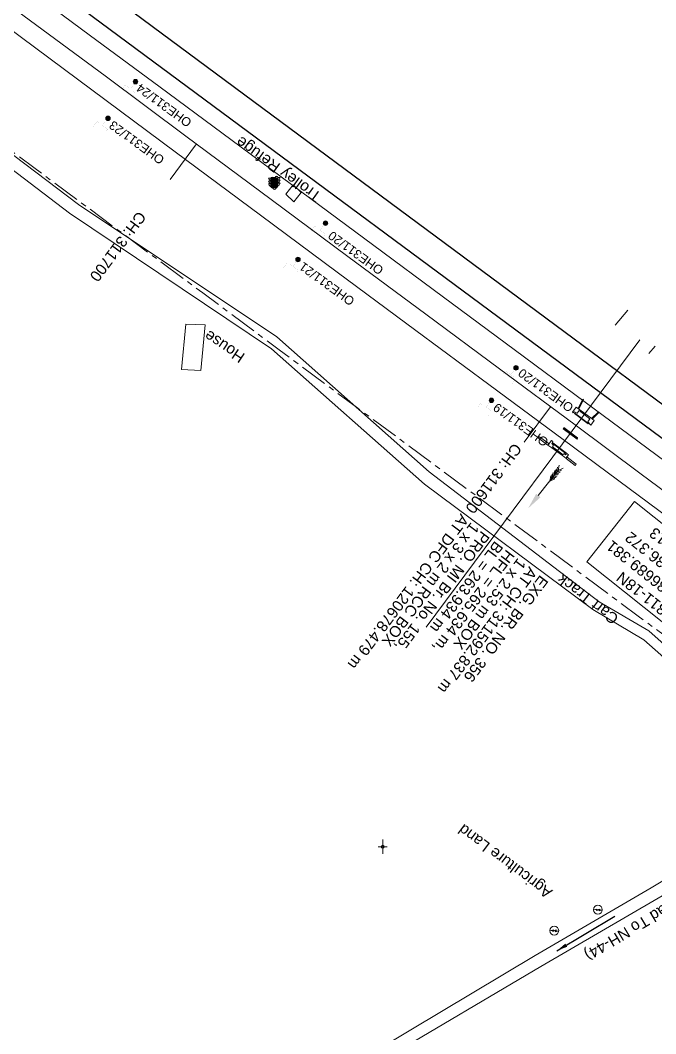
# Model space of a CAD drawing. Header units: metres. Extents: x 628798 to 649928, y 3375999 to 3390963.
# Drawn here: x 635368.5 to 635512.6, y 3386576.4 to 3386806.4 of the extents above; entities that cross this region are included whole.
import ezdxf
from ezdxf.enums import TextEntityAlignment as Align

# ---------------------------------------------------------------- set-up
doc = ezdxf.new("R2010")
doc.units = ezdxf.units.M
doc.header["$MEASUREMENT"] = 0
doc.linetypes.add('CENTER', pattern=[2, 1.25, -0.25, 0.25, -0.25])
doc.linetypes.add('CENTER2', pattern=[1.125, 0.75, -0.125, 0.125, -0.125])
for name, color, linetype, lineweight in [('Bore', 8, 'Continuous', 0), ('BRIDGE DETAILS PLAN', 7, 'Continuous', 0), ('C-ALIG-DG-LINE', 1, 'CENTER2', 70), ('Cart Track', 34, 'Continuous', 0), ('Culvert Parapet', 7, 'Continuous', 0), ('DFCCIL TRACK', 1, 'Continuous', 0), ('Electric Pole', 251, 'Continuous', 0), ('Existing Chainage', 7, 'Continuous', 0), ('Existing IR Track', 143, 'Continuous', 0), ('Existing Railway Boundary', 7, 'CENTER', 0), ('OHE MAST', 8, 'Continuous', 0), ('PROPOSED DFCC TOE SLOPES', 239, 'Continuous', 0), ('PROPOSED FORMATION LINE - PLAN', 187, 'Continuous', 0), ('Residential Building Pucca', 251, 'Continuous', 0), ('Retaining Wall', 251, 'Continuous', 0), ('River Text', 5, 'Continuous', 0), ('Side Details', 251, 'Continuous', 0), ('Sign Board', 251, 'Continuous', 0), ('Subroad Edge', 34, 'Continuous', 0), ('Text', 251, 'Continuous', 0), ('TOPOSTYLEREMARK', 251, 'Continuous', 0), ('Trolley Stand', 251, 'Continuous', 0), ('Wing Wall', 7, 'Continuous', 0)]:
    doc.layers.add(name, color=color, linetype=linetype, lineweight=lineweight)
doc.styles.get("Standard").update_dxf_attribs({"font": 'arial.ttf'})
doc.styles.add('Style-Arial', font='arial.ttf')
doc.styles.add('Text', font='arial.ttf', dxfattribs={"height": 2})
doc.dimstyles.new('ISO-25', dxfattribs={"dimtxt": 2.5, "dimasz": 2.5, "dimexe": 1.25, "dimexo": 0.625, "dimtad": 1, "dimtxsty": 'Standard', "dimcen": 2.5, "dimadec": 0, "dimazin": 0, "dimtfac": 1, "dimtmove": 0, "dimatfit": 3, "dimfxl": 1, "dimarcsym": 0})

# ---------------------------------------------------------------- blocks, each defined once
blk = doc.blocks.new('BORE')
at = {"ltscale": 0.5}
for q in [(-0.99, 0), (0, 1.64), (0.99, 0), (0, -1.64)]:
    blk.add_line((0, 0), q, dxfattribs=at)
blk.add_circle((0, 0), 0.328, dxfattribs=at)
blk = doc.blocks.new('EP')
blk.add_hatch(color=8).paths.add_polyline_path([(0.31, -0.24), (0.31, 0), (-0.31, -0.19), (-0.31, 0.07), (-0.93, -0.01), (-0.21, 0.16), (-0.21, -0.05), (0.43, 0.15), (0.41, -0.1), (0.94, -0.01)])
at = {"color": 8}
for p, q in [((-0.93, -0.01), (-0.21, 0.16)), ((-0.31, 0.07), (-0.93, -0.01)), ((-0.31, -0.19), (-0.31, 0.07)), ((0.31, 0), (-0.31, -0.19)), ((-0.21, 0.16), (-0.21, -0.05)), ((-0.21, -0.05), (0.43, 0.15)), ((0.31, -0.24), (0.31, 0)), ((0.43, 0.15), (0.41, -0.1)), ((0.94, -0.01), (0.31, -0.24)), ((0.41, -0.1), (0.94, -0.01))]:
    blk.add_line(p, q, dxfattribs=at)
blk.add_circle((0, 0), 1, dxfattribs=at)
blk = doc.blocks.new('SIG')
for color, points in [(1, [(-0.22, 0.42, 0.180295), (-0.01, 0.33, -0.00255), (0.01, 0.33, -0.00255), (0.02, 0.33, 0.180295), (0.23, 0.42, -0.002654), (0.25, 0.44, 0.184495), (0.33, 0.65, 1.000001), (-0.32, 0.65, 0.184495), (-0.24, 0.44, -0.002654)]), (2, [(0.23, -0.23, -0.002654), (0.25, -0.21, 0.184495), (0.33, 0.01, 1.000001), (-0.32, 0.01, 0.184495), (-0.24, -0.21, -0.002654), (-0.22, -0.23, 0.180295), (-0.01, -0.32, -0.00255), (0.01, -0.32, -0.00255), (0.02, -0.32, 0.180295)]), (3, [(0.23, -0.88, -0.002654), (0.25, -0.86, 0.184495), (0.33, -0.64, 1.000001), (-0.32, -0.64, 0.184495), (-0.24, -0.86, -0.002654), (-0.22, -0.88, 0.395599)])]:
    blk.add_hatch(color=color).paths.add_polyline_path(points)
for p, q in [((-0.31, 0.98), (-0.32, -0.9)), ((0.33, -0.9), (0.32, 0.98))]:
    blk.add_line(p, q)
at = {"flags": 128}
for points in [[(-0.31, 0.98), (-0.81, 0.98, 0.198758), (-0.42, 0.41, 0.003814), (-0.31, 0.39)], [(-0.31, 0.33), (-0.81, 0.33, 0.198758), (-0.42, -0.23, 0.003727), (-0.32, -0.26)], [(0.32, 0.98), (0.82, 0.98, -0.198758), (0.44, 0.41, -0.003814), (0.32, 0.39)], [(0.32, 0.33), (0.82, 0.33, -0.198758), (0.44, -0.23, -0.003727), (0.33, -0.26)], [(-0.32, -0.32), (-0.81, -0.32, 0.198758), (-0.42, -0.88, 0.003639), (-0.32, -0.9)], [(0.33, -0.32), (0.82, -0.32, -0.198758), (0.44, -0.88, -0.003639), (0.33, -0.9)]]:
    blk.add_lwpolyline(points, format="xyb", dxfattribs=at)
for centre, radius, start, end in [((0.01, 0.91), 0.324, 12.4049, 167.5951), ((0.01, 0.81), 0.357, 27.7578, 152.2422), ((0.01, -0.9), 0.324, 181.4572, 358.5428)]:
    blk.add_arc(centre, radius, start, end)
blk = doc.blocks.new('OHE MAST')
h = blk.add_hatch(color=256)
edge = h.paths.add_edge_path()
edge.add_arc((0, 0), 0.514, 0, 360)
at = {"const_width": 0.01, "flags": 128}
for points in [[(1.5, 3.5), (1.5, 2), (-1.5, 2), (-1.5, 3.5)], [(0, 2), (0, 0)]]:
    blk.add_lwpolyline(points, dxfattribs=at)
blk.add_circle((0, 0), 0.514)
blk = doc.blocks.new('River A')
at = {"layer": 'River Text'}
for p, q in [((0.2, 9.9), (-3.4, 17.4, -1499.5)), ((0.3, 12.9), (-3.3, 20.5, -1499.5)), ((0.4, 16.4), (-3.2, 24, -1499.5)), ((0.5, 20.3), (-3.1, 27.8, -1499.5)), ((0.5, 22.3), (0, 0)), ((0.2, 9.9), (4.2, 17.2, -1499.5)), ((0.3, 12.9), (4.3, 20.3, -1499.5)), ((0.4, 16.4), (4.4, 23.8, -1499.5)), ((0.5, 20.3), (4.5, 27.7, -1499.5)), ((0, 0), (-3.6, 7.5, -1499.5)), ((0.1, 6), (-3.5, 13.6, -1499.5)), ((0.1, 3.3), (-3.5, 10.8, -1499.5)), ((0, 0), (4, 7.4, -1499.5)), ((0.1, 6), (4.1, 13.4, -1499.5)), ((0.1, 3.3), (4.1, 10.7, -1499.5))]:
    blk.add_line(p, q, dxfattribs=at)
at = {"layer": 'River Text', "flags": 128}
blk.add_lwpolyline([(-0.7, -27.7), (0.5, 22.3)], dxfattribs=at)
at = {"layer": 'River Text', "extrusion": (0, 0, -1)}
blk.add_solid([(-3.5, -27.8), (1.3, -52.7), (4.8, -27.6)], dxfattribs=at)

msp = doc.modelspace()

# ---------------------------------------------------------------- linework, layer by layer
at = {"layer": 'BRIDGE DETAILS PLAN', "flags": 128}
msp.add_lwpolyline([(635460.4896, 3386668.6761), (635508.9688, 3386733.9212)], dxfattribs=at)
at = {"layer": 'C-ALIG-DG-LINE', "color": 1, "linetype": 'Continuous', "lineweight": 30, "flags": 128}
msp.add_lwpolyline([(635753.4341, 3386541.7847), (635026.5944, 3387080.6006)], dxfattribs=at)
at = {"layer": 'Cart Track', "flags": 128}
for points in [[(635247.7057, 3386862.9359), (635265.631, 3386851.7486), (635299.6158, 3386826.237), (635337.8861, 3386797.7223), (635381.658, 3386764.6167), (635426.6545, 3386734.5584), (635461.1616, 3386703.9376), (635499.7714, 3386674.4066), (635510.997, 3386667.8678), (635527.4085, 3386653.2204), (635537.5678, 3386640.3271), (635545.0999, 3386630.8532)], [(635542.8068, 3386628.7914), (635535.3311, 3386639.0433), (635525.3679, 3386652.1234), (635509.85, 3386665.8194), (635498.3355, 3386672.6594), (635460.1602, 3386701.1271), (635425.4081, 3386731.8691), (635379.6359, 3386762.5997), (635336.206, 3386795.7041), (635298.3769, 3386824.4547), (635264.167, 3386849.9504), (635250.139, 3386857.6526)]]:
    msp.add_lwpolyline(points, dxfattribs=at)
at = {"layer": 'Culvert Parapet', "flags": 128}
for points in [[(635497.2393, 3386714.853), (635494.1415, 3386717.2026), (635494.1975, 3386717.2715), (635497.2953, 3386714.9219), (635497.2393, 3386714.853)], [(635494.8005, 3386711.4212), (635494.7385, 3386711.3403), (635491.6167, 3386713.6799), (635491.6777, 3386713.7878), (635494.8005, 3386711.4212)], [(635491.7408, 3386713.9648), (635491.6968, 3386713.9088), (635494.8226, 3386711.5862), (635494.8476, 3386711.6742), (635491.7408, 3386713.9648)], [(635489.121, 3386710.4042), (635489.238, 3386710.5061), (635492.3038, 3386708.1715), (635492.1864, 3386708.0693), (635489.121, 3386710.4042)]]:
    msp.add_lwpolyline(points, close=True, dxfattribs=at)
at = {"layer": 'DFCCIL TRACK', "color": 1, "lineweight": 30}
msp.add_line((635747.4309, 3386538.4549), (635060.6213, 3387047.596), dxfattribs=at)
at = {"layer": 'Existing Chainage', "color": 7, "linetype": 'Continuous', "lineweight": 13, "flags": 128}
for points in [[(635402.4655, 3386770.3068), (635408.4344, 3386778.33)], [(635482.7558, 3386710.6732), (635488.7139, 3386718.7044)]]:
    msp.add_lwpolyline(points, dxfattribs=at)
at = {"layer": 'Existing IR Track', "flags": 128}
for points in [[(635569.0305, 3386659.1291), (635559.0632, 3386666.516), (635542.5509, 3386678.7535), (635533.5558, 3386685.3946), (635524.1716, 3386692.3231), (635508.9632, 3386703.6446), (635494.2755, 3386714.5785), (635477.1472, 3386727.2853), (635460.411, 3386739.7012), (635442.772, 3386752.8038), (635425.3444, 3386765.7495), (635406.0351, 3386780.115), (635387.6894, 3386793.7633), (635367.9265, 3386808.4104)], [(635681.3936, 3386570.7782), (635665.5438, 3386582.5874), (635649.6883, 3386594.4018), (635633.8065, 3386606.2357), (635619.2504, 3386617.1203), (635604.6766, 3386628.018), (635572.6936, 3386650.9624), (635556.5932, 3386662.9413), (635540.6945, 3386674.7708), (635531.1263, 3386681.8794), (635521.7223, 3386688.8659), (635506.5414, 3386700.1467), (635491.5774, 3386711.2663), (635474.7111, 3386723.7584), (635458.1513, 3386736.0233), (635440.328, 3386749.2677), (635422.9445, 3386762.1854), (635403.5867, 3386776.5756), (635384.6582, 3386790.6468), (635365.4873, 3386804.8814)]]:
    msp.add_lwpolyline(points, dxfattribs=at)
at = {"layer": 'Existing Railway Boundary', "ltscale": 5, "flags": 128}
msp.add_lwpolyline([(631983.38, 3389039.032), (631997.7807, 3389029.4226), (631998.0481, 3389028.4172), (632017.689, 3389013.381), (632054.7643, 3388986.9088), (632106.6339, 3388955.856), (632154.9467, 3388925.0992), (632230.8669, 3388875.9972), (632261.2753, 3388857.0709), (632290.5359, 3388840.2738), (632385.6616, 3388776.6365), (632400.5735, 3388766.5357), (632397.5375, 3388762.1235), (632395.5364, 3388759.1088), (632389.2973, 3388750.367), (632386.7075, 3388746.9674), (632380.0799, 3388739.4039), (632361.8258, 3388715.063), (632365.1364, 3388712.5802), (632373.8273, 3388706.8724), (632388.4278, 3388697.2834), (632403.5607, 3388687.3436), (632418.7904, 3388677.3402), (632434.5002, 3388667.0345), (632450.2517, 3388656.7014), (632466.7864, 3388645.8571), (632483.3195, 3388635.0137), (632501.7611, 3388622.9148), (632520.2525, 3388610.7831), (632536.8197, 3388599.9238), (632553.3588, 3388589.0829), (632565.8495, 3388580.885), (632578.4671, 3388572.604), (632596.9196, 3388560.5289), (632615.4939, 3388548.3741), (632635.6038, 3388535.295), (632652.8405, 3388523.9973), (632669.9946, 3388512.743), (632686.4084, 3388501.9869), (632696.8068, 3388495.1588), (632732.8678, 3388550.0585), (632815.552, 3388494.313), (632865.8266, 3388462.6693), (632954.7858, 3388408.1832), (633025.1519, 3388369.9037), (633056.7277, 3388353.8904), (633065.1399, 3388349.0145), (633088.5914, 3388328.9973), (633152.5885, 3388273.22), (633202.5468, 3388242.3953), (633264.4413, 3388204.6969), (633318.529, 3388171.7998), (633353.1394, 3388148.7029), (633406.9301, 3388112.3266), (633420.502, 3388103.4378), (633436.8123, 3388092.7008), (633466.2362, 3388073.356), (633479.8402, 3388064.4269), (633497.3225, 3388052.9837), (633514.7073, 3388041.6043), (633531.7969, 3388030.3277), (633546.129, 3388020.9518), (633562.4852, 3388010.2117), (633576.5949, 3388000.9466), (633594.4174, 3387989.2137), (633606.8568, 3387981.0241), (633607.7091, 3387982.3188), (633610.8424, 3387980.256), (633626.8506, 3387969.7582), (633642.9494, 3387959.201), (633660.1619, 3387947.8844), (633677.4438, 3387936.5221), (633693.0899, 3387926.2037), (633708.7685, 3387915.8637), (633726.0343, 3387904.4973), (633743.3468, 3387893.1002), (633758.2779, 3387883.3197), (633773.1647, 3387873.5681), (633789.2894, 3387862.9617), (633805.4356, 3387852.3412), (633820.4764, 3387842.4668), (633835.4704, 3387832.6232), (633852.0416, 3387821.7432), (633886.4734, 3387799.1411), (633904.4207, 3387787.3621), (633919.3393, 3387777.5707), (633934.3023, 3387767.7502), (633949.6629, 3387757.6969), (633964.9235, 3387747.7091), (633980.0551, 3387737.7098), (633995.2041, 3387727.6988), (634012.3387, 3387716.4289), (634029.3333, 3387705.2512), (634045.5362, 3387694.5849), (634061.6293, 3387683.9862), (634078.9907, 3387672.5929), (634096.3149, 3387661.224), (634113.1506, 3387650.1721), (634130.0059, 3387639.1072), (634145.8823, 3387628.6414), (634161.8963, 3387618.085), (634177.8703, 3387607.6107), (634193.7633, 3387597.1895), (634209.9993, 3387586.506), (634226.097, 3387575.9134), (634243.1652, 3387564.6955), (634260.1615, 3387553.5249), (634275.6177, 3387543.3646), (634291.1318, 3387533.1662), (634296.8083, 3387529.4449), (634291.9143, 3387522.0113), (634301.9583, 3387515.4268), (634317.7028, 3387505.1053), (634344.1271, 3387487.7818), (634370.6963, 3387470.3636), (634386.1901, 3387460.3813), (634401.9429, 3387450.229), (634426.4972, 3387434.0857), (634451.3792, 3387417.727), (634475.9114, 3387401.5928), (634500.3759, 3387385.5031), (634523.6732, 3387370.1555), (634547.0997, 3387354.7227), (634564.8006, 3387343.068), (634582.571, 3387331.3674), (634601.3879, 3387318.9723), (634620.2858, 3387306.5238), (634639.3106, 3387294.0156), (634658.1243, 3387281.6461), (634679.4814, 3387267.2836), (634702.026, 3387254.0413), (634712.9167, 3387246.4104), (634726.0042, 3387238.4627), (634737.8854, 3387230.0656), (634750.9438, 3387221.7267), (634764.9008, 3387212.4131), (634775.612, 3387204.6159), (634789.3703, 3387195.959), (634801.4607, 3387188.869), (634814.7172, 3387180.8194), (634815.4987, 3387180.2694), (634827.9598, 3387171.3498), (634840.5994, 3387164.128), (634854.2176, 3387155.5292), (634871.8787, 3387143.9515), (634877.6173, 3387139.7695), (634887.5373, 3387132.4757), (634902.4262, 3387121.5277), (634921.3448, 3387107.4791), (634940.6674, 3387093.1306), (634962.2421, 3387077.0753), (634984.1126, 3387060.8), (635000.5185, 3387048.6195), (635017.0238, 3387036.3652), (635035.7455, 3387022.426), (635054.4369, 3387008.5092), (635082.1937, 3386987.9155), (635109.8573, 3386967.3911), (635134.2436, 3386949.2611), (635158.5309, 3386931.2047), (635180.7563, 3386914.7058), (635202.7867, 3386898.3516), (635206.1213, 3386895.8016), (635211.1242, 3386892.0437), (635230.1367, 3386877.9281), (635249.207, 3386863.7701), (635270.9723, 3386847.61), (635292.819, 3386831.3895), (635313.1117, 3386816.3456), (635333.3618, 3386801.3334), (635352.372, 3386787.2182), (635371.5331, 3386772.9909), (635390.4616, 3386758.9197), (635409.8226, 3386744.527), (635427.2062, 3386731.6093), (635445.0434, 3386718.3546), (635461.6171, 3386706.0794), (635478.4695, 3386693.5976), (635493.4196, 3386682.4884), (635508.6023, 3386671.2062), (635518.0063, 3386664.2196), (635527.5618, 3386657.1206), (635543.461, 3386645.2907), (635559.7145, 3386633.1978), (635591.676, 3386610.2688), (635606.0755, 3386599.5015), (635620.6466, 3386588.6057), (635636.5434, 3386576.7606), (635652.3995, 3386564.9458), (635668.2493, 3386553.1365), (635683.9787, 3386541.4169), (635700.2614, 3386528.9886), (635716.7419, 3386516.4094), (635732.9183, 3386504.3569), (635749.0007, 3386492.3748), (635764.9276, 3386480.5277), (635780.91, 3386468.6394), (635796.8963, 3386456.7694), (635812.8908, 3386444.8934), (635829.3631, 3386432.6938), (635845.7912, 3386420.527), (635861.6814, 3386408.7334), (635877.6317, 3386396.8953), (635893.2055, 3386385.3425), (635908.8769, 3386373.7174), (635925.058, 3386361.6972), (635941.2668, 3386349.6564), (635954.6645, 3386339.6926)], dxfattribs=at)
at = {"layer": 'PROPOSED DFCC TOE SLOPES', "flags": 128}
for points in [[(635503.3808, 3386737.2261), (635506.2647, 3386740.6196)], [(635511.0007, 3386730.7503), (635512.4423, 3386732.4465)]]:
    msp.add_lwpolyline(points, dxfattribs=at)
at = {"layer": 'PROPOSED FORMATION LINE - PLAN', "lineweight": 0, "flags": 128}
msp.add_lwpolyline([(635705.4241, 3386564.9271), (635689.3574, 3386576.8376), (635673.2906, 3386588.7481), (635657.2239, 3386600.6586), (635641.1571, 3386612.569), (635625.0904, 3386624.4795), (635609.0236, 3386636.39), (635592.9569, 3386648.3005), (635576.8901, 3386660.211), (635560.8234, 3386672.1215), (635544.7567, 3386684.032), (635528.6899, 3386695.9425), (635512.6232, 3386707.853), (635496.5564, 3386719.7634), (635480.4897, 3386731.6739), (635464.4229, 3386743.5844), (635448.3562, 3386755.4949), (635432.2895, 3386767.4054), (635416.2227, 3386779.3159), (635400.156, 3386791.2264), (635384.0892, 3386803.1369), (635368.0225, 3386815.0474)], dxfattribs=at)
at = {"layer": 'Residential Building Pucca', "flags": 128}
msp.add_lwpolyline([(635405.0336, 3386727.1176), (635409.3735, 3386726.9393), (635410.3489, 3386737.2718), (635405.9852, 3386737.4511), (635405.0336, 3386727.1176)], close=True, dxfattribs=at)
at = {"layer": 'Retaining Wall', "flags": 128}
for points in [[(635493.8836, 3386717.3077), (635494.1587, 3386717.5636), (635494.7575, 3386717.2512), (635495.2158, 3386717.836), (635497.6519, 3386715.9957), (635497.1935, 3386715.268), (635497.8671, 3386714.5506), (635498.5877, 3386715.5793), (635497.84, 3386716.1877), (635495.3349, 3386718.0179), (635494.5302, 3386718.6124), (635493.6966, 3386717.4798), (635493.8836, 3386717.3077)], [(635492.2002, 3386707.0296), (635491.4146, 3386707.619), (635488.9815, 3386709.4012), (635488.1407, 3386709.9703), (635488.9483, 3386711.0242), (635489.2502, 3386710.8111), (635488.995, 3386710.3732), (635489.3948, 3386710.014), (635489.1366, 3386709.6381), (635491.5866, 3386707.7909), (635491.7548, 3386708.1058), (635492.0748, 3386707.8162), (635492.3818, 3386708.0885), (635492.7576, 3386707.7723), (635492.2002, 3386707.0296)]]:
    msp.add_lwpolyline(points, close=True, dxfattribs=at)
at = {"layer": 'Subroad Edge', "flags": 128}
for points in [[(635394.4502, 3386540.406), (635417.8343, 3386554.12), (635449.679, 3386572.9445), (635485.267, 3386594.2031), (635511.5179, 3386609.5626), (635533.3527, 3386622.6623), (635546.9554, 3386631.7963), (635554.0417, 3386640.0256), (635555.613, 3386642.7158), (635558.6925, 3386647.5592), (635560.3999, 3386646.3443), (635575.0223, 3386666.4428), (635567.5072, 3386672.1457)], [(635396.0539, 3386538.0162), (635419.2571, 3386551.8652), (635419.2481, 3386551.9252), (635451.2149, 3386570.7927), (635486.4977, 3386591.7095), (635513.1617, 3386607.1617), (635534.9392, 3386619.8635), (635548.2524, 3386627.9876), (635552.35, 3386625.2405)]]:
    msp.add_lwpolyline(points, dxfattribs=at)
at = {"layer": 'TOPOSTYLEREMARK', "linetype": 'Continuous', "flags": 128}
msp.add_lwpolyline([(635529.3132, 3386680.0577), (635518.4576, 3386666.3315), (635496.9316, 3386683.4753), (635507.7872, 3386697.2014), (635529.3132, 3386680.0577)], close=True, dxfattribs=at)
at = {"layer": 'Trolley Stand', "flags": 128}
msp.add_lwpolyline([(635430.5063, 3386765.1934), (635432.1264, 3386767.3056), (635430.3263, 3386769.0545), (635428.7052, 3386766.941), (635430.5063, 3386765.1934)], close=True, dxfattribs=at)
at = {"layer": 'Wing Wall', "flags": 128}
for points in [[(635495.0061, 3386718.3571), (635495.162, 3386718.246), (635496.1621, 3386720.2905), (635496.0061, 3386720.4016), (635495.0061, 3386718.3571)], [(635499.6256, 3386717.3067), (635498.2039, 3386715.9765), (635498.0529, 3386716.0875), (635499.5202, 3386717.4605), (635499.6256, 3386717.3067)], [(635485.9896, 3386711.5358), (635486.2258, 3386711.8926), (635488.4269, 3386710.3105), (635488.1328, 3386709.9967), (635485.9896, 3386711.5358)], [(635494.2824, 3386705.3915), (635492.2652, 3386706.9675), (635492.5114, 3386707.2544), (635494.5286, 3386705.6783), (635494.2824, 3386705.3915)]]:
    msp.add_lwpolyline(points, close=True, dxfattribs=at)

# ---------------------------------------------------------------- block references
at = {"layer": 'Bore'}
msp.add_blockref('BORE', (635450.6437, 3386618.864), dxfattribs=at)
at = {"layer": 'Electric Pole'}
for p in [(635499.4583, 3386604.5658), (635489.5629, 3386599.8119)]:
    msp.add_blockref('EP', p, dxfattribs=at)
at = {"layer": 'OHE MAST', "color": 2, "rotation": 143.3908318566117}
for p in [(635394.5844, 3386792.466), (635388.3371, 3386784.1652), (635437.6728, 3386760.3457), (635431.4395, 3386752.1299), (635480.8698, 3386727.5214), (635475.315, 3386720.1643)]:
    msp.add_blockref('OHE MAST', p, dxfattribs=at)
at = {"layer": 'River Text', "xscale": 0.1499234070063734, "yscale": 0.1499234070063734, "zscale": 0.1499234070063734, "rotation": 323.0462313080645}
msp.add_blockref('River A', (635488.5229, 3386701.8194), dxfattribs=at)
at = {"layer": 'Sign Board'}
for p in [(635425.5876, 3386769.59), (635426.0883, 3386769.1927), (635426.1135, 3386769.5287), (635426.5616, 3386769.7695)]:
    msp.add_blockref('SIG', p, dxfattribs=at)

# ---------------------------------------------------------------- texts
at = {"layer": 'BRIDGE DETAILS PLAN', "color": 10}
for s, p in [('AT DFC CH: 120678.479 m', (635468.3632, 3386694.5867)), ('1 x 3 x 2 m RCC BOX', (635470.726, 3386692.6484)), ('PRO. MI Br. No. 155,', (635473.0888, 3386690.7102))]:
    msp.add_text(s, height=2.5, rotation=233, dxfattribs=at).set_placement(p)
at = {"layer": 'BRIDGE DETAILS PLAN'}
for s, p in [('BL = 263.934 m', (635476.1392, 3386688.399)), ('HFL = 265.634 m,', (635478.743, 3386686.4698)), ('1 x 2.53 m BOX ', (635481.3469, 3386684.5406)), ('AT CH: 311592.837 m', (635483.8668, 3386682.6113)), ('EXG. BR. NO. 356', (635486.3867, 3386680.6821))]:
    msp.add_text(s, height=2.5, rotation=233, dxfattribs=at).set_placement(p)
at = {"layer": 'Cart Track', "style": 'Text'}
msp.add_text('Cart Track', height=2.5, rotation=142.589176, dxfattribs=at).set_placement((635504.3931, 3386671.0783))
at = {"layer": 'Existing Chainage', "color": 7, "lineweight": 0, "char_height": 2.5, "attachment_point": 4, "line_spacing_factor": 0.6, "style": 'Style-Arial'}
for s, insert, rotation in [('CH: 311700', (635396.1622, 3386762.5324), 233.351926), ('CH: 311600', (635481.3632, 3386709.9102), 233.429865)]:
    msp.add_mtext(s, dxfattribs=dict(at, insert=insert, rotation=rotation))
at = {"layer": 'OHE MAST'}
for s, p in [('OHE311/24', (635395.7225, 3386792.1879)), ('OHE311/23', (635389.5314, 3386783.7402)), ('OHE311/20', (635439.2243, 3386758.6905)), ('OHE311/21', (635432.6706, 3386751.6682)), ('OHE311/20', (635482.3222, 3386727.5126)), ('OHE311/19', (635476.6558, 3386719.6987))]:
    msp.add_text(s, height=2, rotation=144, dxfattribs=at).set_placement(p, align=Align.RIGHT)
at = {"layer": 'Side Details'}
msp.add_text('Agriculture Land', height=2.5, rotation=143.165844, dxfattribs=at).set_placement((635489.3501, 3386608.9128))
at = {"layer": 'Subroad Edge', "style": 'Text'}
msp.add_text('(Bitumen Road To NH-44)', height=2.5, rotation=210.831255, dxfattribs=at).set_placement((635530.9443, 3386615.8031))
at = {"layer": 'Text', "style": 'Text'}
msp.add_text('Trolley Refuge', height=2.5, rotation=144.304508, dxfattribs=at).set_placement((635436.9467, 3386766.9751))
at = {"layer": 'Text'}
msp.add_text('House', height=2.5, rotation=145.927362, dxfattribs=at).set_placement((635419.6166, 3386730.5537))
at = {"layer": 'TOPOSTYLEREMARK', "linetype": 'Continuous', "insert": (635497.5005, 3386684.1372), "char_height": 2.5, "width": 52.300185, "attachment_point": 2, "rotation": 141.660567}
msp.add_mtext('\\pxql;OH311-18N\\PN: 3386689.381\\PE: 635536.372\\PRL: 266.513', dxfattribs=at)

# ---------------------------------------------------------------- leaders
at = {"layer": 'Subroad Edge'}
msp.add_leader([(635490.1413, 3386595.2431), (635503.3145, 3386603.1164)], dimstyle='ISO-25', override={"dimtad": 0}, dxfattribs=at)

doc.saveas('drawing.dxf')
